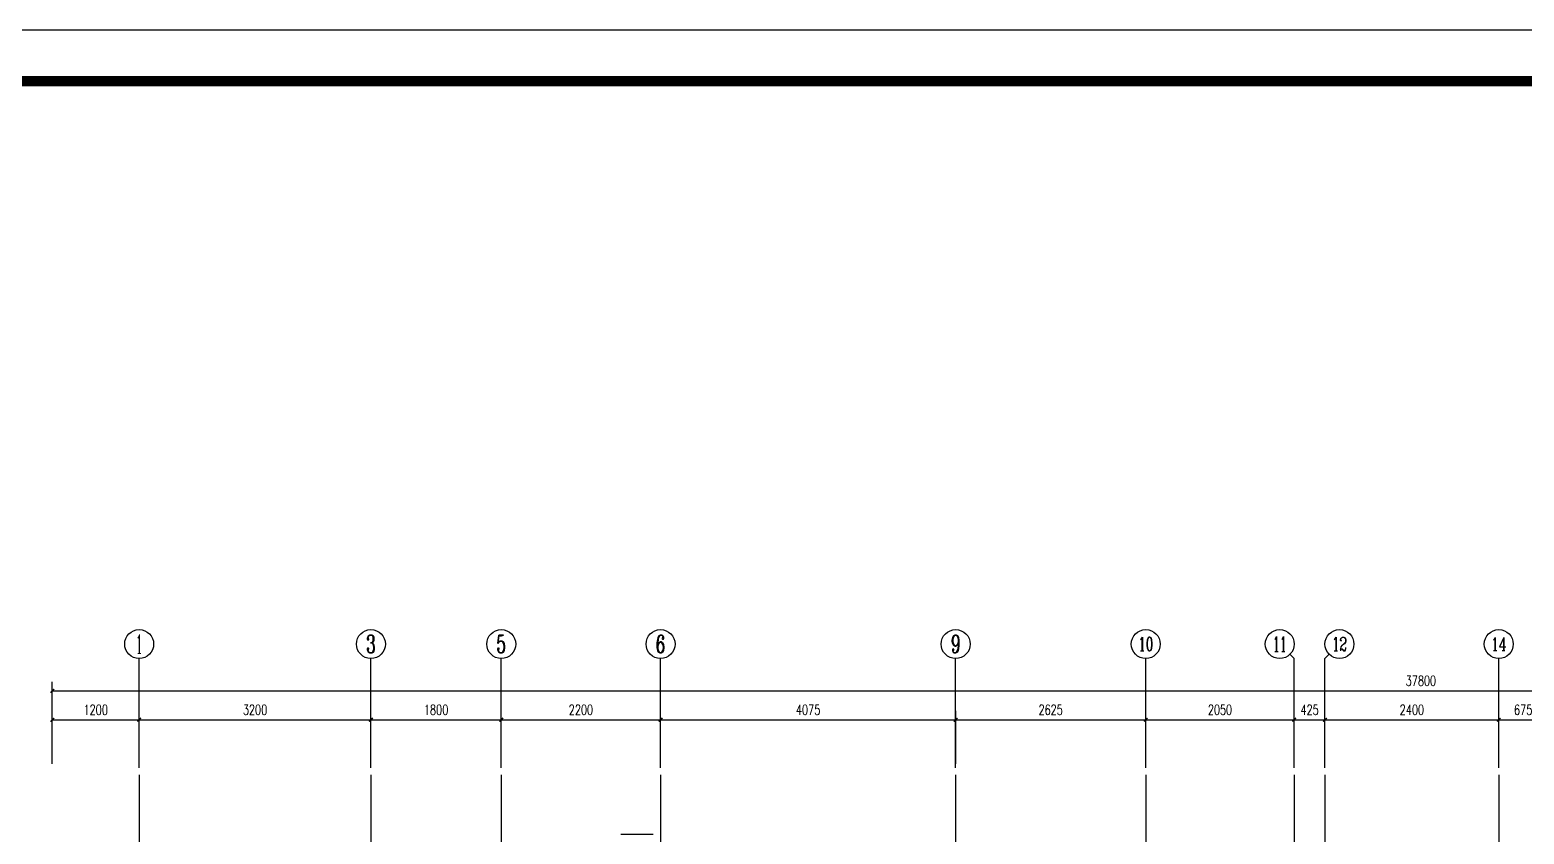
# Model space of a CAD drawing. Extents: x 174844 to 235370, y 408491 to 451532.
# Drawn here: x 186675 to 207309, y 439940 to 451036 of the extents above; entities that cross this region are included whole.
import ezdxf
from ezdxf.enums import TextEntityAlignment as Align

# ---------------------------------------------------------------- set-up
doc = ezdxf.new("R2010")
doc.units = 0
doc.header["$LTSCALE"] = 10
doc.header["$MEASUREMENT"] = 0
doc.linetypes.add('DOTE', pattern=[2.42, 2, -0.2, 0.02, -0.2])
for name, color, linetype in [('AXIS', 3, 'Continuous'), ('AXIS_TEXT', 7, 'Continuous'), ('DOTE', 24, 'DOTE'), ('PUB_TITLE', 4, 'Continuous'), ('WALL', 255, 'Continuous')]:
    doc.layers.add(name, color=color, linetype=linetype)
doc.styles.add('A_AXIS', font='COMPLEX', dxfattribs={"width": 0.8, "bigfont": 'HZ'})
doc.styles.add('A_DIM_T3', font='SIMPLEX', dxfattribs={"width": 0.7, "bigfont": 'HZ'})
doc.styles.add('COMPLEX', font='COMPLEX')
doc.dimstyles.new('_TCH_ARCH&&50', dxfattribs={"dimtxt": 140, "dimasz": 50, "dimexe": 125, "dimexo": 150, "dimgap": 67.5, "dimtad": 1, "dimdec": 0, "dimzin": 0, "dimdsep": 46, "dimtxsty": 'A_DIM_T3', "dimblk": 'ARCHTICK', "dimcen": 0.09, "dimclrt": 7, "dimazin": 2, "dimtfac": 1, "dimtdec": 0, "dimtix": 1, "dimtmove": 2, "dimatfit": 3, "dimfxl": 1, "dimtolj": 1, "dimtzin": 0, "dimarcsym": 0})

# ---------------------------------------------------------------- blocks, each defined once
blk = doc.blocks.new('tk')
blk.add_lwpolyline([(2269241, 1644275), (2353341, 1644275), (2353341, 1584875), (2269241, 1584875)], close=True)
at = {"const_width": 200}
blk.add_lwpolyline([(2271741, 1585875), (2352341, 1585875), (2352341, 1643275), (2271741, 1643275)], close=True, dxfattribs=at)
blk = doc.blocks.new('_ArchTick')
at = {"color": 0, "linetype": 'ByBlock', "const_width": 0.4}
blk.add_lwpolyline([(-0.5, -0.5), (0.5, 0.5)], dxfattribs=at)
blk = doc.blocks.new('*D372')
at = {"layer": 'AXIS', "color": 0, "lineweight": -2, "transparency": 16777216}
for p, q in [((186984, 440910), (186984, 441643)), ((188184, 440910), (188184, 441643)), ((186984, 441518), (188184, 441518))]:
    blk.add_line(p, q, dxfattribs=at)
at = {"layer": 'Defpoints', "color": 0, "transparency": 16777216}
for p in [(188184, 441518), (186984, 440760), (188184, 440760)]:
    blk.add_point(p, dxfattribs=at)
at = {"layer": 'AXIS', "color": 0, "lineweight": -2, "transparency": 16777216, "xscale": 50, "yscale": 50, "zscale": 50, "rotation": 180}
blk.add_blockref('_ArchTick', (186984, 441518), dxfattribs=at)
at = {"layer": 'AXIS', "color": 0, "lineweight": -2, "transparency": 16777216, "xscale": 50, "yscale": 50, "zscale": 50}
blk.add_blockref('_ArchTick', (188184, 441518), dxfattribs=at)
at = {"layer": 'AXIS', "color": 7, "transparency": 16777216, "insert": (187584, 441656), "char_height": 140, "attachment_point": 5, "style": 'A_DIM_T3'}
blk.add_mtext('\\A1;1200', dxfattribs=at)
blk = doc.blocks.new('*D373')
at = {"layer": 'AXIS', "color": 0, "lineweight": -2, "transparency": 16777216}
for p, q in [((188184, 440910), (188184, 441643)), ((191384, 440910), (191384, 441643)), ((188184, 441518), (191384, 441518))]:
    blk.add_line(p, q, dxfattribs=at)
at = {"layer": 'Defpoints', "color": 0, "transparency": 16777216}
for p in [(191384, 441518), (188184, 440760), (191384, 440760)]:
    blk.add_point(p, dxfattribs=at)
at = {"layer": 'AXIS', "color": 0, "lineweight": -2, "transparency": 16777216, "xscale": 50, "yscale": 50, "zscale": 50, "rotation": 180}
blk.add_blockref('_ArchTick', (188184, 441518), dxfattribs=at)
at = {"layer": 'AXIS', "color": 0, "lineweight": -2, "transparency": 16777216, "xscale": 50, "yscale": 50, "zscale": 50}
blk.add_blockref('_ArchTick', (191384, 441518), dxfattribs=at)
at = {"layer": 'AXIS', "color": 7, "transparency": 16777216, "insert": (189784, 441656), "char_height": 140, "attachment_point": 5, "style": 'A_DIM_T3'}
blk.add_mtext('\\A1;3200', dxfattribs=at)
blk = doc.blocks.new('*D374')
at = {"layer": 'AXIS', "color": 0, "lineweight": -2, "transparency": 16777216}
for p, q in [((191384, 440910), (191384, 441643)), ((193184, 440910), (193184, 441643)), ((191384, 441518), (193184, 441518))]:
    blk.add_line(p, q, dxfattribs=at)
at = {"layer": 'Defpoints', "color": 0, "transparency": 16777216}
for p in [(193184, 441518), (191384, 440760), (193184, 440760)]:
    blk.add_point(p, dxfattribs=at)
at = {"layer": 'AXIS', "color": 0, "lineweight": -2, "transparency": 16777216, "xscale": 50, "yscale": 50, "zscale": 50, "rotation": 180}
blk.add_blockref('_ArchTick', (191384, 441518), dxfattribs=at)
at = {"layer": 'AXIS', "color": 0, "lineweight": -2, "transparency": 16777216, "xscale": 50, "yscale": 50, "zscale": 50}
blk.add_blockref('_ArchTick', (193184, 441518), dxfattribs=at)
at = {"layer": 'AXIS', "color": 7, "transparency": 16777216, "insert": (192284, 441656), "char_height": 140, "attachment_point": 5, "style": 'A_DIM_T3'}
blk.add_mtext('\\A1;1800', dxfattribs=at)
blk = doc.blocks.new('*D375')
at = {"layer": 'AXIS', "color": 0, "lineweight": -2, "transparency": 16777216}
for p, q in [((193184, 440910), (193184, 441643)), ((195384, 440910), (195384, 441643)), ((193184, 441518), (195384, 441518))]:
    blk.add_line(p, q, dxfattribs=at)
at = {"layer": 'Defpoints', "color": 0, "transparency": 16777216}
for p in [(195384, 441518), (193184, 440760), (195384, 440760)]:
    blk.add_point(p, dxfattribs=at)
at = {"layer": 'AXIS', "color": 0, "lineweight": -2, "transparency": 16777216, "xscale": 50, "yscale": 50, "zscale": 50, "rotation": 180}
blk.add_blockref('_ArchTick', (193184, 441518), dxfattribs=at)
at = {"layer": 'AXIS', "color": 0, "lineweight": -2, "transparency": 16777216, "xscale": 50, "yscale": 50, "zscale": 50}
blk.add_blockref('_ArchTick', (195384, 441518), dxfattribs=at)
at = {"layer": 'AXIS', "color": 7, "transparency": 16777216, "insert": (194284, 441656), "char_height": 140, "attachment_point": 5, "style": 'A_DIM_T3'}
blk.add_mtext('\\A1;2200', dxfattribs=at)
blk = doc.blocks.new('*D376')
at = {"layer": 'AXIS', "color": 0, "lineweight": -2, "transparency": 16777216}
for p, q in [((195384, 440910), (195384, 441643)), ((199459, 440910), (199459, 441643)), ((195384, 441518), (199459, 441518))]:
    blk.add_line(p, q, dxfattribs=at)
at = {"layer": 'Defpoints', "color": 0, "transparency": 16777216}
for p in [(199459, 441518), (195384, 440760), (199459, 440760)]:
    blk.add_point(p, dxfattribs=at)
at = {"layer": 'AXIS', "color": 0, "lineweight": -2, "transparency": 16777216, "xscale": 50, "yscale": 50, "zscale": 50, "rotation": 180}
blk.add_blockref('_ArchTick', (195384, 441518), dxfattribs=at)
at = {"layer": 'AXIS', "color": 0, "lineweight": -2, "transparency": 16777216, "xscale": 50, "yscale": 50, "zscale": 50}
blk.add_blockref('_ArchTick', (199459, 441518), dxfattribs=at)
at = {"layer": 'AXIS', "color": 7, "transparency": 16777216, "insert": (197421, 441656), "char_height": 140, "attachment_point": 5, "style": 'A_DIM_T3'}
blk.add_mtext('\\A1;4075', dxfattribs=at)
blk = doc.blocks.new('*D377')
at = {"layer": 'AXIS', "color": 0, "lineweight": -2, "transparency": 16777216}
for p, q in [((199459, 440910), (199459, 441643)), ((202084, 440910), (202084, 441643)), ((199459, 441518), (202084, 441518))]:
    blk.add_line(p, q, dxfattribs=at)
at = {"layer": 'Defpoints', "color": 0, "transparency": 16777216}
for p in [(202084, 441518), (199459, 440760), (202084, 440760)]:
    blk.add_point(p, dxfattribs=at)
at = {"layer": 'AXIS', "color": 0, "lineweight": -2, "transparency": 16777216, "xscale": 50, "yscale": 50, "zscale": 50, "rotation": 180}
blk.add_blockref('_ArchTick', (199459, 441518), dxfattribs=at)
at = {"layer": 'AXIS', "color": 0, "lineweight": -2, "transparency": 16777216, "xscale": 50, "yscale": 50, "zscale": 50}
blk.add_blockref('_ArchTick', (202084, 441518), dxfattribs=at)
at = {"layer": 'AXIS', "color": 7, "transparency": 16777216, "insert": (200771, 441656), "char_height": 140, "attachment_point": 5, "style": 'A_DIM_T3'}
blk.add_mtext('\\A1;2625', dxfattribs=at)
blk = doc.blocks.new('*D378')
at = {"layer": 'AXIS', "color": 0, "lineweight": -2, "transparency": 16777216}
for p, q in [((202084, 440910), (202084, 441643)), ((204134, 440910), (204134, 441643)), ((202084, 441518), (204134, 441518))]:
    blk.add_line(p, q, dxfattribs=at)
at = {"layer": 'Defpoints', "color": 0, "transparency": 16777216}
for p in [(204134, 441518), (202084, 440760), (204134, 440760)]:
    blk.add_point(p, dxfattribs=at)
at = {"layer": 'AXIS', "color": 0, "lineweight": -2, "transparency": 16777216, "xscale": 50, "yscale": 50, "zscale": 50, "rotation": 180}
blk.add_blockref('_ArchTick', (202084, 441518), dxfattribs=at)
at = {"layer": 'AXIS', "color": 0, "lineweight": -2, "transparency": 16777216, "xscale": 50, "yscale": 50, "zscale": 50}
blk.add_blockref('_ArchTick', (204134, 441518), dxfattribs=at)
at = {"layer": 'AXIS', "color": 7, "transparency": 16777216, "insert": (203109, 441656), "char_height": 140, "attachment_point": 5, "style": 'A_DIM_T3'}
blk.add_mtext('\\A1;2050', dxfattribs=at)
blk = doc.blocks.new('*D379')
at = {"layer": 'AXIS', "color": 0, "lineweight": -2, "transparency": 16777216}
for p, q in [((204134, 440910), (204134, 441643)), ((204559, 440910), (204559, 441643)), ((204134, 441518), (204559, 441518))]:
    blk.add_line(p, q, dxfattribs=at)
at = {"layer": 'Defpoints', "color": 0, "transparency": 16777216}
for p in [(204559, 441518), (204134, 440760), (204559, 440760)]:
    blk.add_point(p, dxfattribs=at)
at = {"layer": 'AXIS', "color": 0, "lineweight": -2, "transparency": 16777216, "xscale": 50, "yscale": 50, "zscale": 50, "rotation": 180}
blk.add_blockref('_ArchTick', (204134, 441518), dxfattribs=at)
at = {"layer": 'AXIS', "color": 0, "lineweight": -2, "transparency": 16777216, "xscale": 50, "yscale": 50, "zscale": 50}
blk.add_blockref('_ArchTick', (204559, 441518), dxfattribs=at)
at = {"layer": 'AXIS', "color": 7, "transparency": 16777216, "insert": (204346, 441656), "char_height": 140, "attachment_point": 5, "style": 'A_DIM_T3'}
blk.add_mtext('\\A1;425', dxfattribs=at)
blk = doc.blocks.new('*D380')
at = {"layer": 'AXIS', "color": 0, "lineweight": -2, "transparency": 16777216}
for p, q in [((204559, 440910), (204559, 441643)), ((206959, 440910), (206959, 441643)), ((204559, 441518), (206959, 441518))]:
    blk.add_line(p, q, dxfattribs=at)
at = {"layer": 'Defpoints', "color": 0, "transparency": 16777216}
for p in [(206959, 441518), (204559, 440760), (206959, 440760)]:
    blk.add_point(p, dxfattribs=at)
at = {"layer": 'AXIS', "color": 0, "lineweight": -2, "transparency": 16777216, "xscale": 50, "yscale": 50, "zscale": 50, "rotation": 180}
blk.add_blockref('_ArchTick', (204559, 441518), dxfattribs=at)
at = {"layer": 'AXIS', "color": 0, "lineweight": -2, "transparency": 16777216, "xscale": 50, "yscale": 50, "zscale": 50}
blk.add_blockref('_ArchTick', (206959, 441518), dxfattribs=at)
at = {"layer": 'AXIS', "color": 7, "transparency": 16777216, "insert": (205759, 441656), "char_height": 140, "attachment_point": 5, "style": 'A_DIM_T3'}
blk.add_mtext('\\A1;2400', dxfattribs=at)
blk = doc.blocks.new('*D381')
at = {"layer": 'AXIS', "color": 0, "lineweight": -2, "transparency": 16777216}
for p, q in [((206959, 440910), (206959, 441643)), ((207634, 440910), (207634, 441643)), ((206959, 441518), (207634, 441518))]:
    blk.add_line(p, q, dxfattribs=at)
at = {"layer": 'Defpoints', "color": 0, "transparency": 16777216}
for p in [(207634, 441518), (206959, 440760), (207634, 440760)]:
    blk.add_point(p, dxfattribs=at)
at = {"layer": 'AXIS', "color": 0, "lineweight": -2, "transparency": 16777216, "xscale": 50, "yscale": 50, "zscale": 50, "rotation": 180}
blk.add_blockref('_ArchTick', (206959, 441518), dxfattribs=at)
at = {"layer": 'AXIS', "color": 0, "lineweight": -2, "transparency": 16777216, "xscale": 50, "yscale": 50, "zscale": 50}
blk.add_blockref('_ArchTick', (207634, 441518), dxfattribs=at)
at = {"layer": 'AXIS', "color": 7, "transparency": 16777216, "insert": (207296, 441656), "char_height": 140, "attachment_point": 5, "style": 'A_DIM_T3'}
blk.add_mtext('\\A1;675', dxfattribs=at)
blk = doc.blocks.new('*D389')
at = {"layer": 'AXIS', "color": 0, "lineweight": -2, "transparency": 16777216}
for p, q in [((186984, 440910), (186984, 442043)), ((224784, 440910), (224784, 442043)), ((186984, 441918), (224784, 441918))]:
    blk.add_line(p, q, dxfattribs=at)
at = {"layer": 'Defpoints', "color": 0, "transparency": 16777216}
for p in [(224784, 441918), (186984, 440760), (224784, 440760)]:
    blk.add_point(p, dxfattribs=at)
at = {"layer": 'AXIS', "color": 0, "lineweight": -2, "transparency": 16777216, "xscale": 50, "yscale": 50, "zscale": 50, "rotation": 180}
blk.add_blockref('_ArchTick', (186984, 441918), dxfattribs=at)
at = {"layer": 'AXIS', "color": 0, "lineweight": -2, "transparency": 16777216, "xscale": 50, "yscale": 50, "zscale": 50}
blk.add_blockref('_ArchTick', (224784, 441918), dxfattribs=at)
at = {"layer": 'AXIS', "color": 7, "transparency": 16777216, "insert": (205884, 442056), "char_height": 140, "attachment_point": 5, "style": 'A_DIM_T3'}
blk.add_mtext('\\A1;37800', dxfattribs=at)
blk = doc.blocks.new('_AXISO')
blk.add_circle((0, 0), 0.5)
at = {"layer": 'AXIS_TEXT', "style": 'COMPLEX', "width": 1.041667}
blk.add_attdef('A', text='', height=0.56, dxfattribs=at).set_placement((-0.25, -0.28), (0.25, -0.28), align=Align.FIT)

msp = doc.modelspace()

# ---------------------------------------------------------------- linework, layer by layer
at = {"layer": 'AXIS'}
for p, q in [((204075.2, 442421.3), (204133.8, 442362.7)), ((204617.4, 442421.3), (204558.8, 442362.7)), ((188183.8, 440854.2), (188183.8, 442362.7)), ((191383.8, 440854.2), (191383.8, 442362.7)), ((193183.8, 440854.2), (193183.8, 442362.7)), ((195383.8, 440854.2), (195383.8, 442362.7)), ((199458.8, 440854.2), (199458.8, 442362.7)), ((202083.8, 440854.2), (202083.8, 442362.7)), ((204133.8, 440854.2), (204133.8, 442362.7)), ((204558.8, 440854.2), (204558.8, 442362.7)), ((206958.8, 440854.2), (206958.8, 442362.7))]:
    msp.add_line(p, q, dxfattribs=at)
at = {"layer": 'DOTE', "ltscale": 0.5}
for p, q in [((188183.8, 440760), (188183.8, 421852.1)), ((191383.8, 440760), (191383.8, 433090.4)), ((193183.8, 440760), (193183.8, 433090.4)), ((195383.8, 440760), (195383.8, 433090.4)), ((199458.8, 440760), (199458.8, 433090.4)), ((202083.8, 440760), (202083.8, 421852.1)), ((204133.8, 440760), (204133.8, 430390.4)), ((204558.8, 440760), (204558.8, 433090.4)), ((206958.8, 440760), (206958.8, 433090.4))]:
    msp.add_line(p, q, dxfattribs=at)
at = {"layer": 'WALL'}
msp.add_line((194833.8, 439940.4), (195283.8, 439940.4), dxfattribs=at)

# ---------------------------------------------------------------- block references
at = {"layer": 'AXIS'}
ref = msp.add_blockref('_AXISO', (188183.8, 442562.7), dxfattribs=dict(at, xscale=400, yscale=400, zscale=400))
ref.add_attrib('A', '1', dxfattribs={"layer": 'AXIS_TEXT', "height": 264.9, "style": 'A_AXIS'}).set_placement((188138.4, 442430.3), (188229.2, 442430.3), align=Align.FIT)
ref = msp.add_blockref('_AXISO', (191383.8, 442562.7), dxfattribs=dict(at, xscale=400, yscale=400, zscale=400))
ref.add_attrib('A', '3', dxfattribs={"layer": 'AXIS_TEXT', "height": 247.1, "style": 'A_AXIS'}).set_placement((191317.9, 442439.2), (191449.7, 442439.2), align=Align.FIT)
ref = msp.add_blockref('_AXISO', (193183.8, 442562.7), dxfattribs=dict(at, xscale=400, yscale=400, zscale=400))
ref.add_attrib('A', '5', dxfattribs={"layer": 'AXIS_TEXT', "height": 247.1, "style": 'A_AXIS'}).set_placement((193117.9, 442439.2), (193249.7, 442439.2), align=Align.FIT)
ref = msp.add_blockref('_AXISO', (195383.8, 442562.7), dxfattribs=dict(at, xscale=400, yscale=400, zscale=400))
ref.add_attrib('A', '6', dxfattribs={"layer": 'AXIS_TEXT', "height": 247.1, "style": 'A_AXIS'}).set_placement((195317.9, 442439.2), (195449.7, 442439.2), align=Align.FIT)
ref = msp.add_blockref('_AXISO', (199458.8, 442562.7), dxfattribs=dict(at, xscale=400, yscale=400, zscale=400))
ref.add_attrib('A', '9', dxfattribs={"layer": 'AXIS_TEXT', "height": 247.1, "style": 'A_AXIS'}).set_placement((199392.9, 442439.2), (199524.7, 442439.2), align=Align.FIT)
ref = msp.add_blockref('_AXISO', (202083.8, 442562.7), dxfattribs=dict(at, xscale=400, yscale=400, zscale=400))
ref.add_attrib('A', '10', dxfattribs={"layer": 'AXIS_TEXT', "height": 187.9, "style": 'A_AXIS'}).set_placement((201980, 442468.8), (202187.6, 442468.8), align=Align.FIT)
ref = msp.add_blockref('_AXISO', (203933.8, 442562.7), dxfattribs=dict(at, xscale=400, yscale=400, zscale=400))
ref.add_attrib('A', '11', dxfattribs={"layer": 'AXIS_TEXT', "height": 206.65, "style": 'A_AXIS'}).set_placement((203839.3, 442459.4), (204028.2, 442459.4), align=Align.FIT)
ref = msp.add_blockref('_AXISO', (204758.8, 442562.7), dxfattribs=dict(at, xscale=400, yscale=400, zscale=400))
ref.add_attrib('A', '12', dxfattribs={"layer": 'AXIS_TEXT', "height": 187.9, "style": 'A_AXIS'}).set_placement((204655, 442468.8), (204862.6, 442468.8), align=Align.FIT)
ref = msp.add_blockref('_AXISO', (206958.8, 442562.7), dxfattribs=dict(at, xscale=400, yscale=400, zscale=400))
ref.add_attrib('A', '14', dxfattribs={"layer": 'AXIS_TEXT', "height": 180.94, "style": 'A_AXIS'}).set_placement((206851.9, 442472.2), (207065.6, 442472.2), align=Align.FIT)
at = {"layer": 'PUB_TITLE', "xscale": 0.7079078182788161, "yscale": 0.7079078182788161, "zscale": 0.7079078182788161}
msp.add_blockref('tk', (-1431073.9, -712958.7), dxfattribs=at)

# ---------------------------------------------------------------- dimensions: what is measured, and where the dimension line sits
at = {"layer": 'AXIS'}
for p1, p2, distance, picture, middle in [((186983.8, 440760), (224783.8, 440760), 1158.5, '*D389', (205883.8, 442056)), ((186983.8, 440760), (188183.8, 440760), 758.5, '*D372', (187583.8, 441656)), ((188183.8, 440760), (191383.8, 440760), 758.5, '*D373', (189783.8, 441656)), ((191383.8, 440760), (193183.8, 440760), 758.5, '*D374', (192283.8, 441656)), ((193183.8, 440760), (195383.8, 440760), 758.5, '*D375', (194283.8, 441656)), ((195383.8, 440760), (199458.8, 440760), 758.5, '*D376', (197421.3, 441656)), ((199458.8, 440760), (202083.8, 440760), 758.5, '*D377', (200771.3, 441656)), ((202083.8, 440760), (204133.8, 440760), 758.5, '*D378', (203108.8, 441656)), ((204133.8, 440760), (204558.8, 440760), 758.5, '*D379', (204346.3, 441656)), ((204558.8, 440760), (206958.8, 440760), 758.5, '*D380', (205758.8, 441656)), ((206958.8, 440760), (207633.8, 440760), 758.5, '*D381', (207296.3, 441656))]:
    dim = msp.add_aligned_dim(p1=p1, p2=p2, distance=distance, dimstyle='_TCH_ARCH&&50', dxfattribs=at)
    dim.commit()
    dim.dimension.update_dxf_attribs({"geometry": picture, "text_midpoint": middle})

doc.saveas('drawing.dxf')
